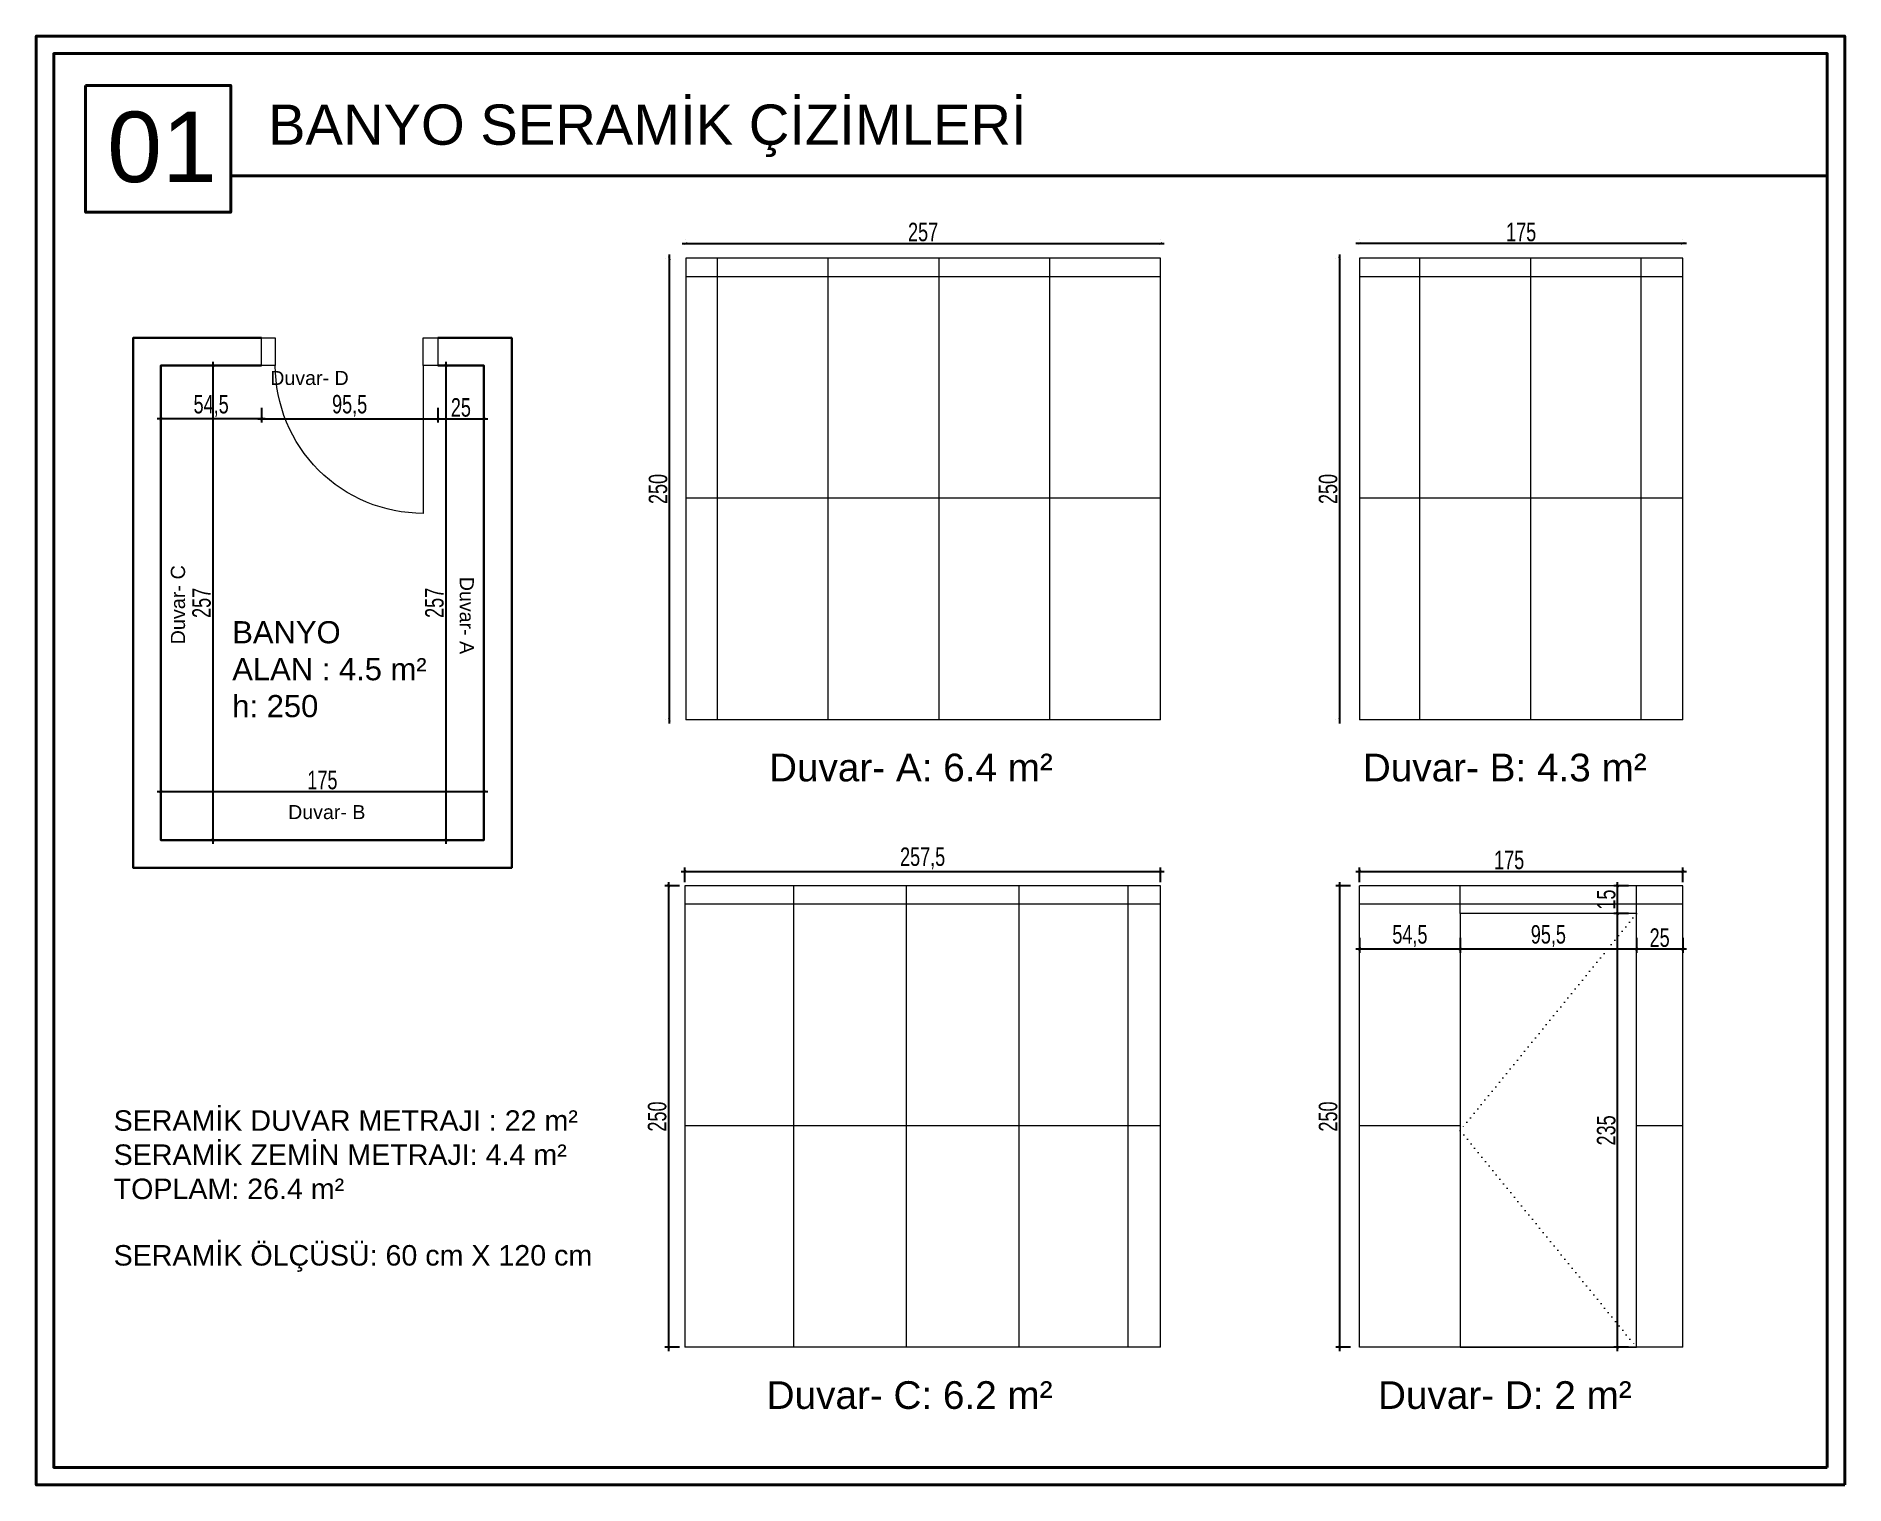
# Model space of a CAD drawing. Header units: centimetres. Extents: x 6658 to 7637, y -1171 to -386.
import ezdxf

# ---------------------------------------------------------------- set-up
doc = ezdxf.new("R2010")
doc.units = ezdxf.units.CM
doc.linetypes.add('ACAD_ISO07W100', pattern=[3, 0, -3])
doc.layers.get('Defpoints').update_dxf_attribs({"lineweight": 0})
for name, color, linetype, lineweight in [('_MIM_Alcipan duvar_WR', 114, 'Continuous', 13), ('ANTET.cerceve', 254, 'Continuous', 40), ('Duvar', 7, 'Continuous', 30), ('Kapı', 5, 'Continuous', 18), ('SGM-ANTET YAZI', 143, 'Continuous', 0), ('Zemin planı', 4, 'Continuous', 0), ('Ölçü', 234, 'Continuous', 13)]:
    doc.layers.add(name, color=color, linetype=linetype, lineweight=lineweight)
doc.styles.get("Standard").update_dxf_attribs({"font": 'arial.ttf'})
doc.styles.add('t15', font='arial.ttf', dxfattribs={"width": 0.7})
doc.dimstyles.new('ıc olcu 20', dxfattribs={"dimtxt": 10, "dimasz": 1.5, "dimexe": 2, "dimexo": 2, "dimgap": 1, "dimtad": 1, "dimdec": 1, "dimtxsty": 't15', "dimblk": 'ARCHTICK', "dimcen": 2.5, "dimdle": 2, "dimclrt": 232, "dimadec": 0, "dimazin": 0, "dimtfac": 1, "dimtdec": 1, "dimtix": 1, "dimtmove": 2, "dimatfit": 3, "dimldrblk": 'ARCHTICK', "dimfxl": 6, "dimfxlon": 1, "dimarcsym": 0})

# ---------------------------------------------------------------- blocks, each defined once
blk = doc.blocks.new('*U17')
at = {"color": 0, "linetype": 'ByBlock', "ltscale": 10}
blk.add_lwpolyline([(-875, 0), (-875, 800, -0.414214), (-75, 0)], format="xyb", dxfattribs=at)
at = {"color": 0}
for points in [[(-75, 0), (0, 0), (0, -150), (-75, -150)], [(-955, 0), (-875, 0), (-875, -150), (-955, -150)]]:
    blk.add_lwpolyline(points, close=True, dxfattribs=at)
blk = doc.blocks.new('_ArchTick')
at = {"color": 0, "linetype": 'ByBlock', "const_width": 0.15}
blk.add_lwpolyline([(-0.5, -0.5), (0.5, 0.5)], dxfattribs=at)
blk = doc.blocks.new('*D14')
at = {"layer": 'Defpoints', "color": 0, "transparency": 16777216}
for p in [(6875.53, -549.86), (6780.03, -564.75), (6875.53, -593.66)]:
    blk.add_point(p, dxfattribs=at)
at = {"layer": 'Ölçü', "color": 0, "lineweight": -2, "transparency": 16777216}
for p, q in [((6780.03, -587.66), (6780.03, -595.66)), ((6875.53, -587.66), (6875.53, -595.66)), ((6778.03, -593.66), (6877.53, -593.66))]:
    blk.add_line(p, q, dxfattribs=at)
at = {"layer": 'Ölçü', "color": 0, "lineweight": -2, "transparency": 16777216, "xscale": 1.5, "yscale": 1.5, "zscale": 1.5, "rotation": 180}
blk.add_blockref('_ArchTick', (6780.03, -593.66), dxfattribs=at)
at = {"layer": 'Ölçü', "color": 0, "lineweight": -2, "transparency": 16777216, "xscale": 1.5, "yscale": 1.5, "zscale": 1.5}
blk.add_blockref('_ArchTick', (6875.53, -593.66), dxfattribs=at)
at = {"layer": 'Ölçü', "color": 232, "transparency": 16777216, "insert": (6827.78, -586.65), "char_height": 10, "attachment_point": 5, "style": 't15'}
blk.add_mtext('95,5', dxfattribs=at)
blk = doc.blocks.new('*D15')
at = {"layer": 'Defpoints', "color": 0, "transparency": 16777216}
for p in [(6875.53, -549.86), (6900.53, -564.86), (6900.53, -593.66)]:
    blk.add_point(p, dxfattribs=at)
at = {"layer": 'Ölçü', "color": 0, "lineweight": -2, "transparency": 16777216}
for p, q in [((6875.53, -587.66), (6875.53, -595.66)), ((6900.53, -587.66), (6900.53, -595.66)), ((6873.53, -593.66), (6902.53, -593.66))]:
    blk.add_line(p, q, dxfattribs=at)
at = {"layer": 'Ölçü', "color": 0, "lineweight": -2, "transparency": 16777216, "xscale": 1.5, "yscale": 1.5, "zscale": 1.5, "rotation": 180}
blk.add_blockref('_ArchTick', (6875.53, -593.66), dxfattribs=at)
at = {"layer": 'Ölçü', "color": 0, "lineweight": -2, "transparency": 16777216, "xscale": 1.5, "yscale": 1.5, "zscale": 1.5}
blk.add_blockref('_ArchTick', (6900.53, -593.66), dxfattribs=at)
at = {"layer": 'Ölçü', "color": 232, "transparency": 16777216, "insert": (6888.03, -587.55), "char_height": 10, "attachment_point": 5, "style": 't15'}
blk.add_mtext('25', dxfattribs=at)
blk = doc.blocks.new('*D2')
at = {"layer": 'Defpoints', "color": 0, "transparency": 16777216}
for p in [(7000.95, -506.68), (7009.83, -506.68, 1399177.25), (7009.83, -756.68, 1399177.25)]:
    blk.add_point(p, dxfattribs=at)
at = {"layer": 'Ölçü', "color": 0, "lineweight": -2, "transparency": 16777216}
for p, q in [((6998.95, -506.68), (6998.95, -506.68)), ((7000.95, -758.68), (7000.95, -504.68)), ((6998.95, -756.68), (6998.95, -756.68))]:
    blk.add_line(p, q, dxfattribs=at)
at = {"layer": 'Ölçü', "color": 0, "lineweight": -2, "transparency": 16777216, "xscale": 1.5, "yscale": 1.5, "zscale": 1.5}
for p, rotation in [((7000.95, -506.68), 90), ((7000.95, -756.68), 270)]:
    blk.add_blockref('_ArchTick', p, dxfattribs=dict(at, rotation=rotation))
at = {"layer": 'Ölçü', "color": 232, "transparency": 16777216, "insert": (6994.84, -631.68), "char_height": 10, "attachment_point": 5, "rotation": 90, "style": 't15'}
blk.add_mtext('250', dxfattribs=at)
blk = doc.blocks.new('*D3')
at = {"layer": 'Defpoints', "color": 0, "transparency": 16777216}
for p in [(7266.83, -498.65), (7009.83, -506.68, 1399177.25), (7266.83, -506.68, 1399177.25)]:
    blk.add_point(p, dxfattribs=at)
at = {"layer": 'Ölçü', "color": 0, "lineweight": -2, "transparency": 16777216}
for p, q in [((7007.83, -498.65), (7268.83, -498.65)), ((7009.83, -496.65), (7009.83, -496.65)), ((7266.83, -496.65), (7266.83, -496.65))]:
    blk.add_line(p, q, dxfattribs=at)
at = {"layer": 'Ölçü', "color": 0, "lineweight": -2, "transparency": 16777216, "xscale": 1.5, "yscale": 1.5, "zscale": 1.5, "rotation": 180}
blk.add_blockref('_ArchTick', (7009.83, -498.65), dxfattribs=at)
at = {"layer": 'Ölçü', "color": 0, "lineweight": -2, "transparency": 16777216, "xscale": 1.5, "yscale": 1.5, "zscale": 1.5}
blk.add_blockref('_ArchTick', (7266.83, -498.65), dxfattribs=at)
at = {"layer": 'Ölçü', "color": 232, "transparency": 16777216, "insert": (7138.33, -492.54), "char_height": 10, "attachment_point": 5, "style": 't15'}
blk.add_mtext('257', dxfattribs=at)
blk = doc.blocks.new('*D4')
at = {"layer": 'Defpoints', "color": 0, "transparency": 16777216}
for p in [(7374.71, -498.65), (7374.71, -506.68, 1399177.25), (7549.71, -506.68, 1399177.25)]:
    blk.add_point(p, dxfattribs=at)
at = {"layer": 'Ölçü', "color": 0, "lineweight": -2, "transparency": 16777216}
for p, q in [((7551.71, -498.65), (7372.71, -498.65)), ((7374.71, -496.65), (7374.71, -496.65)), ((7549.71, -496.65), (7549.71, -496.65))]:
    blk.add_line(p, q, dxfattribs=at)
at = {"layer": 'Ölçü', "color": 0, "lineweight": -2, "transparency": 16777216, "xscale": 1.5, "yscale": 1.5, "zscale": 1.5, "rotation": 180}
blk.add_blockref('_ArchTick', (7374.71, -498.65), dxfattribs=at)
at = {"layer": 'Ölçü', "color": 0, "lineweight": -2, "transparency": 16777216, "xscale": 1.5, "yscale": 1.5, "zscale": 1.5}
blk.add_blockref('_ArchTick', (7549.71, -498.65), dxfattribs=at)
at = {"layer": 'Ölçü', "color": 232, "transparency": 16777216, "insert": (7462.21, -492.54), "char_height": 10, "attachment_point": 5, "style": 't15'}
blk.add_mtext('175', dxfattribs=at)
blk = doc.blocks.new('*D5')
at = {"layer": 'Defpoints', "color": 0, "transparency": 16777216}
for p in [(7374.71, -506.68, 1399177.25), (7363.8, -756.68), (7374.71, -756.68, 1399177.25)]:
    blk.add_point(p, dxfattribs=at)
at = {"layer": 'Ölçü', "color": 0, "lineweight": -2, "transparency": 16777216}
for p, q in [((7361.8, -506.68), (7361.8, -506.68)), ((7363.8, -504.68), (7363.8, -758.68)), ((7361.8, -756.68), (7361.8, -756.68))]:
    blk.add_line(p, q, dxfattribs=at)
at = {"layer": 'Ölçü', "color": 0, "lineweight": -2, "transparency": 16777216, "xscale": 1.5, "yscale": 1.5, "zscale": 1.5}
for p, rotation in [((7363.8, -506.68), 90), ((7363.8, -756.68), 270)]:
    blk.add_blockref('_ArchTick', p, dxfattribs=dict(at, rotation=rotation))
at = {"layer": 'Ölçü', "color": 232, "transparency": 16777216, "insert": (7357.69, -631.68), "char_height": 10, "attachment_point": 5, "rotation": 90, "style": 't15'}
blk.add_mtext('250', dxfattribs=at)
blk = doc.blocks.new('*D16')
at = {"layer": 'Defpoints', "color": 0, "transparency": 16777216}
for p in [(7266.83, -838.76), (7009.33, -846.57), (7266.83, -846.57)]:
    blk.add_point(p, dxfattribs=at)
at = {"layer": 'Ölçü', "color": 0, "lineweight": -2, "transparency": 16777216}
for p, q in [((7007.33, -838.76), (7268.83, -838.76)), ((7009.33, -844.57), (7009.33, -836.76)), ((7266.83, -844.57), (7266.83, -836.76))]:
    blk.add_line(p, q, dxfattribs=at)
at = {"layer": 'Ölçü', "color": 0, "lineweight": -2, "transparency": 16777216, "xscale": 1.5, "yscale": 1.5, "zscale": 1.5, "rotation": 180}
blk.add_blockref('_ArchTick', (7009.33, -838.76), dxfattribs=at)
at = {"layer": 'Ölçü', "color": 0, "lineweight": -2, "transparency": 16777216, "xscale": 1.5, "yscale": 1.5, "zscale": 1.5}
blk.add_blockref('_ArchTick', (7266.83, -838.76), dxfattribs=at)
at = {"layer": 'Ölçü', "color": 232, "transparency": 16777216, "insert": (7138.08, -831.75), "char_height": 10, "attachment_point": 5, "style": 't15'}
blk.add_mtext('257,5', dxfattribs=at)
blk = doc.blocks.new('*D6')
at = {"layer": 'Defpoints', "color": 0, "transparency": 16777216}
for p in [(7009.33, -846.57), (7000.45, -1096.57), (7009.33, -1096.57)]:
    blk.add_point(p, dxfattribs=at)
at = {"layer": 'Ölçü', "color": 0, "lineweight": -2, "transparency": 16777216}
for p, q in [((7006.45, -846.57), (6998.45, -846.57)), ((7000.45, -844.57), (7000.45, -1098.57)), ((7006.45, -1096.57), (6998.45, -1096.57))]:
    blk.add_line(p, q, dxfattribs=at)
at = {"layer": 'Ölçü', "color": 0, "lineweight": -2, "transparency": 16777216, "xscale": 1.5, "yscale": 1.5, "zscale": 1.5}
for p, rotation in [((7000.45, -846.57), 90), ((7000.45, -1096.57), 270)]:
    blk.add_blockref('_ArchTick', p, dxfattribs=dict(at, rotation=rotation))
at = {"layer": 'Ölçü', "color": 232, "transparency": 16777216, "insert": (6994.34, -971.57), "char_height": 10, "attachment_point": 5, "rotation": 90, "style": 't15'}
blk.add_mtext('250', dxfattribs=at)
blk = doc.blocks.new('*D7')
at = {"layer": 'Defpoints', "color": 0, "transparency": 16777216}
for p in [(7549.71, -838.76), (7374.71, -846.57), (7549.71, -846.57)]:
    blk.add_point(p, dxfattribs=at)
at = {"layer": 'Ölçü', "color": 0, "lineweight": -2, "transparency": 16777216}
for p, q in [((7372.71, -838.76), (7551.71, -838.76)), ((7374.71, -844.57), (7374.71, -836.76)), ((7549.71, -844.57), (7549.71, -836.76))]:
    blk.add_line(p, q, dxfattribs=at)
at = {"layer": 'Ölçü', "color": 0, "lineweight": -2, "transparency": 16777216, "xscale": 1.5, "yscale": 1.5, "zscale": 1.5, "rotation": 180}
blk.add_blockref('_ArchTick', (7374.71, -838.76), dxfattribs=at)
at = {"layer": 'Ölçü', "color": 0, "lineweight": -2, "transparency": 16777216, "xscale": 1.5, "yscale": 1.5, "zscale": 1.5}
blk.add_blockref('_ArchTick', (7549.71, -838.76), dxfattribs=at)
at = {"layer": 'Ölçü', "color": 232, "transparency": 16777216, "insert": (7455.71, -832.66), "char_height": 10, "attachment_point": 5, "style": 't15'}
blk.add_mtext('175', dxfattribs=at)
blk = doc.blocks.new('*D8')
at = {"layer": 'Defpoints', "color": 0, "transparency": 16777216}
for p in [(7374.71, -846.57), (7363.8, -1096.57), (7374.71, -1096.57)]:
    blk.add_point(p, dxfattribs=at)
at = {"layer": 'Ölçü', "color": 0, "lineweight": -2, "transparency": 16777216}
for p, q in [((7369.8, -846.57), (7361.8, -846.57)), ((7363.8, -844.57), (7363.8, -1098.57)), ((7369.8, -1096.57), (7361.8, -1096.57))]:
    blk.add_line(p, q, dxfattribs=at)
at = {"layer": 'Ölçü', "color": 0, "lineweight": -2, "transparency": 16777216, "xscale": 1.5, "yscale": 1.5, "zscale": 1.5}
for p, rotation in [((7363.8, -846.57), 90), ((7363.8, -1096.57), 270)]:
    blk.add_blockref('_ArchTick', p, dxfattribs=dict(at, rotation=rotation))
at = {"layer": 'Ölçü', "color": 232, "transparency": 16777216, "insert": (7357.69, -971.57), "char_height": 10, "attachment_point": 5, "rotation": 90, "style": 't15'}
blk.add_mtext('250', dxfattribs=at)
blk = doc.blocks.new('*D9')
at = {"layer": 'Defpoints', "color": 0, "transparency": 16777216}
for p in [(7524.71, -857.8), (7549.71, -857.8), (7524.71, -880.83)]:
    blk.add_point(p, dxfattribs=at)
at = {"layer": 'Ölçü', "color": 0, "lineweight": -2, "transparency": 16777216}
for p, q in [((7551.71, -880.83), (7522.71, -880.83)), ((7524.71, -874.83), (7524.71, -882.83)), ((7549.71, -874.83), (7549.71, -882.83))]:
    blk.add_line(p, q, dxfattribs=at)
at = {"layer": 'Ölçü', "color": 0, "lineweight": -2, "transparency": 16777216, "xscale": 1.5, "yscale": 1.5, "zscale": 1.5, "rotation": 180}
blk.add_blockref('_ArchTick', (7524.71, -880.83), dxfattribs=at)
at = {"layer": 'Ölçü', "color": 0, "lineweight": -2, "transparency": 16777216, "xscale": 1.5, "yscale": 1.5, "zscale": 1.5}
blk.add_blockref('_ArchTick', (7549.71, -880.83), dxfattribs=at)
at = {"layer": 'Ölçü', "color": 232, "transparency": 16777216, "insert": (7537.21, -874.73), "char_height": 10, "attachment_point": 5, "style": 't15'}
blk.add_mtext('25', dxfattribs=at)
blk = doc.blocks.new('*D10')
at = {"layer": 'Defpoints', "color": 0, "transparency": 16777216}
for p in [(7429.21, -861.57), (7524.71, -857.8), (7429.21, -880.83)]:
    blk.add_point(p, dxfattribs=at)
at = {"layer": 'Ölçü', "color": 0, "lineweight": -2, "transparency": 16777216}
for p, q in [((7526.71, -880.83), (7427.21, -880.83)), ((7429.21, -874.83), (7429.21, -882.83)), ((7524.71, -874.83), (7524.71, -882.83))]:
    blk.add_line(p, q, dxfattribs=at)
at = {"layer": 'Ölçü', "color": 0, "lineweight": -2, "transparency": 16777216, "xscale": 1.5, "yscale": 1.5, "zscale": 1.5, "rotation": 180}
blk.add_blockref('_ArchTick', (7429.21, -880.83), dxfattribs=at)
at = {"layer": 'Ölçü', "color": 0, "lineweight": -2, "transparency": 16777216, "xscale": 1.5, "yscale": 1.5, "zscale": 1.5}
blk.add_blockref('_ArchTick', (7524.71, -880.83), dxfattribs=at)
at = {"layer": 'Ölçü', "color": 232, "transparency": 16777216, "insert": (7476.96, -873.82), "char_height": 10, "attachment_point": 5, "style": 't15'}
blk.add_mtext('95,5', dxfattribs=at)
blk = doc.blocks.new('*D11')
at = {"layer": 'Defpoints', "color": 0, "transparency": 16777216}
for p in [(7374.71, -846.57), (7429.21, -861.57), (7374.71, -880.83)]:
    blk.add_point(p, dxfattribs=at)
at = {"layer": 'Ölçü', "color": 0, "lineweight": -2, "transparency": 16777216}
for p, q in [((7431.21, -880.83), (7372.71, -880.83)), ((7374.71, -874.83), (7374.71, -882.83)), ((7429.21, -874.83), (7429.21, -882.83))]:
    blk.add_line(p, q, dxfattribs=at)
at = {"layer": 'Ölçü', "color": 0, "lineweight": -2, "transparency": 16777216, "xscale": 1.5, "yscale": 1.5, "zscale": 1.5, "rotation": 180}
blk.add_blockref('_ArchTick', (7374.71, -880.83), dxfattribs=at)
at = {"layer": 'Ölçü', "color": 0, "lineweight": -2, "transparency": 16777216, "xscale": 1.5, "yscale": 1.5, "zscale": 1.5}
blk.add_blockref('_ArchTick', (7429.21, -880.83), dxfattribs=at)
at = {"layer": 'Ölçü', "color": 232, "transparency": 16777216, "insert": (7401.96, -873.84), "char_height": 10, "attachment_point": 5, "style": 't15'}
blk.add_mtext('54,5', dxfattribs=at)
blk = doc.blocks.new('*D12')
at = {"layer": 'Defpoints', "color": 0, "transparency": 16777216}
for p in [(7514.42, -861.57), (7524.71, -861.57), (7524.71, -1096.57)]:
    blk.add_point(p, dxfattribs=at)
at = {"layer": 'Ölçü', "color": 0, "lineweight": -2, "transparency": 16777216}
for p, q in [((7520.42, -861.57), (7512.42, -861.57)), ((7514.42, -1098.57), (7514.42, -859.57)), ((7520.42, -1096.57), (7512.42, -1096.57))]:
    blk.add_line(p, q, dxfattribs=at)
at = {"layer": 'Ölçü', "color": 0, "lineweight": -2, "transparency": 16777216, "xscale": 1.5, "yscale": 1.5, "zscale": 1.5}
for p, rotation in [((7514.42, -861.57), 90), ((7514.42, -1096.57), 270)]:
    blk.add_blockref('_ArchTick', p, dxfattribs=dict(at, rotation=rotation))
at = {"layer": 'Ölçü', "color": 232, "transparency": 16777216, "insert": (7508.31, -979.07), "char_height": 10, "attachment_point": 5, "rotation": 90, "style": 't15'}
blk.add_mtext('235', dxfattribs=at)
blk = doc.blocks.new('*D13')
at = {"layer": 'Defpoints', "color": 0, "transparency": 16777216}
for p in [(7514.42, -846.57), (7549.71, -846.57), (7524.71, -861.57)]:
    blk.add_point(p, dxfattribs=at)
at = {"layer": 'Ölçü', "color": 0, "lineweight": -2, "transparency": 16777216}
for p, q in [((7520.42, -846.57), (7512.42, -846.57)), ((7514.42, -863.57), (7514.42, -844.57)), ((7520.42, -861.57), (7512.42, -861.57))]:
    blk.add_line(p, q, dxfattribs=at)
at = {"layer": 'Ölçü', "color": 0, "lineweight": -2, "transparency": 16777216, "xscale": 1.5, "yscale": 1.5, "zscale": 1.5}
for p, rotation in [((7514.42, -846.57), 90), ((7514.42, -861.57), 270)]:
    blk.add_blockref('_ArchTick', p, dxfattribs=dict(at, rotation=rotation))
at = {"layer": 'Ölçü', "color": 232, "transparency": 16777216, "insert": (7508.31, -854.07), "char_height": 10, "attachment_point": 5, "rotation": 90, "style": 't15'}
blk.add_mtext('15', dxfattribs=at)
blk = doc.blocks.new('*D18')
at = {"layer": 'Defpoints', "color": 0, "transparency": 16777216}
for p in [(6725.53, -564.86), (6780.03, -564.75), (6725.53, -593.66)]:
    blk.add_point(p, dxfattribs=at)
at = {"layer": 'Ölçü', "color": 0, "lineweight": -2, "transparency": 16777216}
for p, q in [((6725.53, -587.66), (6725.53, -595.66)), ((6780.03, -587.66), (6780.03, -595.66)), ((6782.03, -593.66), (6723.53, -593.66))]:
    blk.add_line(p, q, dxfattribs=at)
at = {"layer": 'Ölçü', "color": 0, "lineweight": -2, "transparency": 16777216, "xscale": 1.5, "yscale": 1.5, "zscale": 1.5, "rotation": 180}
blk.add_blockref('_ArchTick', (6725.53, -593.66), dxfattribs=at)
at = {"layer": 'Ölçü', "color": 0, "lineweight": -2, "transparency": 16777216, "xscale": 1.5, "yscale": 1.5, "zscale": 1.5}
blk.add_blockref('_ArchTick', (6780.03, -593.66), dxfattribs=at)
at = {"layer": 'Ölçü', "color": 232, "transparency": 16777216, "insert": (6752.78, -586.67), "char_height": 10, "attachment_point": 5, "style": 't15'}
blk.add_mtext('54,5', dxfattribs=at)
blk = doc.blocks.new('*D19')
at = {"layer": 'Defpoints', "color": 0, "transparency": 16777216}
for p in [(6725.53, -564.86), (6725.53, -821.86), (6753.73, -821.86)]:
    blk.add_point(p, dxfattribs=at)
at = {"layer": 'Ölçü', "color": 0, "lineweight": -2, "transparency": 16777216}
for p, q in [((6747.73, -564.86), (6755.73, -564.86)), ((6753.73, -562.86), (6753.73, -823.86)), ((6747.73, -821.86), (6755.73, -821.86))]:
    blk.add_line(p, q, dxfattribs=at)
at = {"layer": 'Ölçü', "color": 0, "lineweight": -2, "transparency": 16777216, "xscale": 1.5, "yscale": 1.5, "zscale": 1.5}
for p, rotation in [((6753.73, -564.86), 90), ((6753.73, -821.86), 270)]:
    blk.add_blockref('_ArchTick', p, dxfattribs=dict(at, rotation=rotation))
at = {"layer": 'Ölçü', "color": 232, "transparency": 16777216, "insert": (6747.62, -693.36), "char_height": 10, "attachment_point": 5, "rotation": 90, "style": 't15'}
blk.add_mtext('257', dxfattribs=at)
blk = doc.blocks.new('*D20')
at = {"layer": 'Defpoints', "color": 0, "transparency": 16777216}
for p in [(6900.53, -564.86), (6879.84, -821.86), (6900.53, -821.86)]:
    blk.add_point(p, dxfattribs=at)
at = {"layer": 'Ölçü', "color": 0, "lineweight": -2, "transparency": 16777216}
for p, q in [((6885.84, -564.86), (6877.84, -564.86)), ((6879.84, -562.86), (6879.84, -823.86)), ((6885.84, -821.86), (6877.84, -821.86))]:
    blk.add_line(p, q, dxfattribs=at)
at = {"layer": 'Ölçü', "color": 0, "lineweight": -2, "transparency": 16777216, "xscale": 1.5, "yscale": 1.5, "zscale": 1.5}
for p, rotation in [((6879.84, -564.86), 90), ((6879.84, -821.86), 270)]:
    blk.add_blockref('_ArchTick', p, dxfattribs=dict(at, rotation=rotation))
at = {"layer": 'Ölçü', "color": 232, "transparency": 16777216, "insert": (6873.73, -693.36), "char_height": 10, "attachment_point": 5, "rotation": 90, "style": 't15'}
blk.add_mtext('257', dxfattribs=at)
blk = doc.blocks.new('*D21')
at = {"layer": 'Defpoints', "color": 0, "transparency": 16777216}
for p in [(6900.53, -795.49), (6725.53, -821.86), (6900.53, -821.86)]:
    blk.add_point(p, dxfattribs=at)
at = {"layer": 'Ölçü', "color": 0, "lineweight": -2, "transparency": 16777216}
for p, q in [((6723.53, -795.49), (6902.53, -795.49)), ((6725.53, -801.49), (6725.53, -793.49)), ((6900.53, -801.49), (6900.53, -793.49))]:
    blk.add_line(p, q, dxfattribs=at)
at = {"layer": 'Ölçü', "color": 0, "lineweight": -2, "transparency": 16777216, "xscale": 1.5, "yscale": 1.5, "zscale": 1.5, "rotation": 180}
blk.add_blockref('_ArchTick', (6725.53, -795.49), dxfattribs=at)
at = {"layer": 'Ölçü', "color": 0, "lineweight": -2, "transparency": 16777216, "xscale": 1.5, "yscale": 1.5, "zscale": 1.5}
blk.add_blockref('_ArchTick', (6900.53, -795.49), dxfattribs=at)
at = {"layer": 'Ölçü', "color": 232, "transparency": 16777216, "insert": (6813.03, -789.38), "char_height": 10, "attachment_point": 5, "style": 't15'}
blk.add_mtext('175', dxfattribs=at)

msp = doc.modelspace()

# ---------------------------------------------------------------- linework, layer by layer
at = {"layer": 'ANTET.cerceve', "color": 7, "ltscale": 0.5}
msp.add_line((6763.38, -461.97, -1399177.25), (7628.02, -461.97, -1399177.25), dxfattribs=at)
at = {"layer": 'ANTET.cerceve', "color": 7, "ltscale": 0.5, "elevation": -1399177.25}
msp.add_lwpolyline([(7637.5, -1171.05), (7637.5, -386.41), (6658.02, -386.41), (6658.02, -1171.05), (7637.5, -1171.05)], dxfattribs=at)
for points in [[(7628.02, -1161.57), (7628.02, -395.89), (6667.5, -395.89), (6667.5, -1161.57)], [(6684.8, -413.12), (6763.38, -413.12), (6763.38, -481.77), (6684.8, -481.77)]]:
    msp.add_lwpolyline(points, close=True, dxfattribs=at)
at = {"layer": 'Duvar'}
for points in [[(6875.53, -549.86), (6915.53, -549.86), (6915.53, -836.86), (6710.53, -836.86), (6710.53, -549.86), (6780.03, -549.86)], [(6875.53, -564.86), (6900.53, -564.86), (6900.53, -821.86), (6725.53, -821.86), (6725.53, -564.86), (6780.03, -564.86)]]:
    msp.add_lwpolyline(points, dxfattribs=at)
at = {"layer": 'Zemin planı'}
for p, q in [((7266.83, -506.68, 1399177.25), (7009.83, -506.68, 1399177.25)), ((7009.83, -506.68, 1399177.25), (7009.83, -756.68, 1399177.25)), ((7026.83, -506.68, 1399177.25), (7026.83, -756.68, 1399177.25)), ((7086.83, -506.68, 1399177.25), (7086.83, -756.68, 1399177.25)), ((7146.83, -506.68, 1399177.25), (7146.83, -756.68, 1399177.25)), ((7206.83, -506.68, 1399177.25), (7206.83, -756.68, 1399177.25)), ((7266.83, -756.68, 1399177.25), (7266.83, -506.68, 1399177.25)), ((7549.71, -506.68, 1399177.25), (7374.71, -506.68, 1399177.25)), ((7374.71, -506.68, 1399177.25), (7374.71, -756.68, 1399177.25)), ((7407.21, -506.68, 1399177.25), (7407.21, -756.68, 1399177.25)), ((7467.21, -506.68, 1399177.25), (7467.21, -756.68, 1399177.25)), ((7527.21, -756.68, 1399177.25), (7527.21, -506.68, 1399177.25)), ((7549.71, -756.68, 1399177.25), (7549.71, -506.68, 1399177.25)), ((7266.83, -516.68, 1399177.25), (7009.83, -516.68, 1399177.25)), ((7549.71, -516.68, 1399177.25), (7374.71, -516.68, 1399177.25)), ((7266.83, -636.68, 1399177.25), (7009.83, -636.68, 1399177.25)), ((7549.71, -636.68, 1399177.25), (7374.71, -636.68, 1399177.25)), ((7266.83, -756.68, 1399177.25), (7009.83, -756.68, 1399177.25)), ((7549.71, -756.68, 1399177.25), (7374.71, -756.68, 1399177.25)), ((7266.83, -846.57), (7009.33, -846.57)), ((7009.33, -846.57), (7009.33, -1096.57)), ((7068.33, -1096.57), (7068.33, -846.57)), ((7129.33, -1096.57), (7129.33, -846.57)), ((7190.33, -1096.57), (7190.33, -846.57)), ((7249.33, -1096.57), (7249.33, -846.57)), ((7266.83, -1096.57), (7266.83, -846.57)), ((7549.71, -846.57), (7374.71, -846.57)), ((7374.71, -1096.57), (7374.71, -846.57)), ((7429.21, -861.57), (7429.21, -846.57)), ((7524.71, -861.57), (7524.71, -846.57)), ((7549.71, -1096.57), (7549.71, -846.57)), ((7266.83, -856.57), (7009.33, -856.57)), ((7549.71, -856.57), (7374.71, -856.57)), ((7266.83, -976.57), (7009.33, -976.57)), ((7429.21, -976.57), (7374.71, -976.57)), ((7549.71, -976.57), (7524.71, -976.57)), ((7266.83, -1096.57), (7009.33, -1096.57)), ((7549.71, -1096.57), (7374.71, -1096.57))]:
    msp.add_line(p, q, dxfattribs=at)
msp.add_lwpolyline([(7429.21, -1096.57), (7524.71, -1096.57), (7524.71, -861.57), (7429.21, -861.57)], close=True, dxfattribs=at)
at = {"layer": 'Zemin planı', "linetype": 'ACAD_ISO07W100'}
msp.add_lwpolyline([(7524.71, -861.57), (7429.21, -979.07), (7524.71, -1096.57)], dxfattribs=at)

# ---------------------------------------------------------------- block references
at = {"layer": 'Kapı', "xscale": 0.1, "yscale": 0.1, "zscale": 0.1, "rotation": 180}
msp.add_blockref('*U17', (6780.03, -564.86), dxfattribs=at)

# ---------------------------------------------------------------- texts
at = {"layer": '_MIM_Alcipan duvar_WR', "color": 7, "linetype": 'Continuous', "insert": (6696.48, -427.27, -1399177.25), "char_height": 38.2173, "width": 182.3457, "attachment_point": 1}
msp.add_mtext('{\\C116;\\c3434259;01}', dxfattribs=at)
at = {"layer": 'ANTET.cerceve', "color": 7, "linetype": 'Continuous', "insert": (6783.57, -423.44, -1399177.25), "char_height": 21.7817, "width": 1035.3385, "attachment_point": 1}
msp.add_mtext('BANYO SERAMİK ÇİZİMLERİ', dxfattribs=at)
at = {"layer": 'Duvar', "insert": (6764.22, -703.26), "char_height": 12, "attachment_point": 1}
msp.add_mtext_dynamic_manual_height_columns('BANYO\\PALAN : 4.5 m²\\Ph: 250', width=224.0846, gutter_width=12.5, heights=[-52.47], dxfattribs=at)
at = {"layer": 'SGM-ANTET YAZI', "color": 9, "lineweight": 20, "attachment_point": 2}
for s, insert, char_height, width in [('\\A1;\\pxql;{\\C7;Duvar- D}', (7543.46, -567.74, 756326.92), 7.6, 1517.3303), ('\\A1;\\pxql;{\\C7;Duvar- A: 6.4 m²}', (7813.58, -775.02, 1399177.25), 15, 1517.3303), ('\\A1;\\pxql;{\\C7;Duvar- B: 4.3 m²}', (8135.16, -775.02, 1399177.25), 15, 1517.3303), ('\\A1;\\pxql;{\\C7;Duvar- B}', (7553.11, -802.87, 756326.92), 7.6, 1517.3303), ('\\A1;\\pxql;{\\C7;SERAMİK DUVAR METRAJI : 22 m²\\PSERAMİK ZEMİN METRAJI: 4.4 m²\\PTOPLAM: 26.4 m²}', (7261.04, -968.19), 11.0932, 1122.1415), ('\\A1;\\pxql;{\\C7;SERAMİK ÖLÇÜSÜ: 60 cm X 120 cm}', (7261.04, -1041.19), 11.0932, 1122.1415), ('\\A1;\\pxql,t4;{\\C7;Duvar- C: 6.2 m²}', (7812.28, -1114.92), 15, 1517.3303), ('\\A1;\\pxql;{\\C7;Duvar- D: 2 m²}', (8143.36, -1114.92), 15, 1517.3303)]:
    msp.add_mtext(s, dxfattribs=dict(at, insert=insert, char_height=char_height, width=width))
for s, insert, char_height, width, rotation in [('\\A1;\\pxql;{\\C7;Duvar- C}', (6730.95, -327.05, 387629.29), 7.6877, 777.6553, 90), ('\\A1;\\pxql;{\\C7;Duvar- A}', (6895.04, -1437.9), 7.6, 1517.3303, 270)]:
    msp.add_mtext(s, dxfattribs=dict(at, insert=insert, char_height=char_height, width=width, rotation=rotation))

# ---------------------------------------------------------------- dimensions: what is measured, and where the dimension line sits
at = {"layer": 'Ölçü'}
for base, p1, p2, picture, middle in [((7266.83, -498.65), (7009.83, -506.68, 1399177.25), (7266.83, -506.68, 1399177.25), '*D3', (7138.33, -492.54)), ((7374.71, -498.65), (7549.71, -506.68, 1399177.25), (7374.71, -506.68, 1399177.25), '*D4', (7462.21, -492.54)), ((6875.53, -593.66), (6780.03, -564.75), (6875.53, -549.86), '*D14', (6827.78, -586.65)), ((6900.53, -593.66), (6875.53, -549.86), (6900.53, -564.86), '*D15', (6888.03, -587.55)), ((6725.53, -593.66), (6780.03, -564.75), (6725.53, -564.86), '*D18', (6752.78, -586.67)), ((6900.53, -795.49), (6725.53, -821.86), (6900.53, -821.86), '*D21', (6813.03, -789.38)), ((7266.83, -838.76), (7009.33, -846.57), (7266.83, -846.57), '*D16', (7138.08, -831.75)), ((7374.71, -880.83), (7429.21, -861.57), (7374.71, -846.57), '*D11', (7401.96, -873.84)), ((7429.21, -880.83), (7524.71, -857.8), (7429.21, -861.57), '*D10', (7476.96, -873.82)), ((7524.71, -880.83), (7549.71, -857.8), (7524.71, -857.8), '*D9', (7537.21, -874.73))]:
    dim = msp.add_linear_dim(base=base, p1=p1, p2=p2, dimstyle='ıc olcu 20', dxfattribs=at)
    dim.commit()
    dim.dimension.update_dxf_attribs({"geometry": picture, "text_midpoint": middle})
for base, p1, p2, picture, middle in [((7000.95, -506.68), (7009.83, -756.68, 1399177.25), (7009.83, -506.68, 1399177.25), '*D2', (6994.84, -631.68)), ((7363.8, -756.68), (7374.71, -506.68, 1399177.25), (7374.71, -756.68, 1399177.25), '*D5', (7357.69, -631.68)), ((6753.73, -821.86), (6725.53, -564.86), (6725.53, -821.86), '*D19', (6747.62, -693.36)), ((6879.84, -821.86), (6900.53, -564.86), (6900.53, -821.86), '*D20', (6873.73, -693.36)), ((7000.45, -1096.57), (7009.33, -846.57), (7009.33, -1096.57), '*D6', (6994.34, -971.57)), ((7363.8, -1096.57), (7374.71, -846.57), (7374.71, -1096.57), '*D8', (7357.69, -971.57)), ((7514.42, -846.57), (7524.71, -861.57), (7549.71, -846.57), '*D13', (7508.31, -854.07)), ((7514.42, -861.57), (7524.71, -1096.57), (7524.71, -861.57), '*D12', (7508.31, -979.07))]:
    dim = msp.add_linear_dim(base=base, p1=p1, p2=p2, angle=90, dimstyle='ıc olcu 20', dxfattribs=at)
    dim.commit()
    dim.dimension.update_dxf_attribs({"geometry": picture, "text_midpoint": middle})
dim = msp.add_linear_dim(base=(7549.71, -838.76), p1=(7374.71, -846.57), p2=(7549.71, -846.57), dimstyle='ıc olcu 20', dxfattribs=at)
dim.commit()
dim.dimension.update_dxf_attribs({"geometry": '*D7', "text_midpoint": (7455.71, -832.66), "dimtype": 128})

doc.saveas('drawing.dxf')
